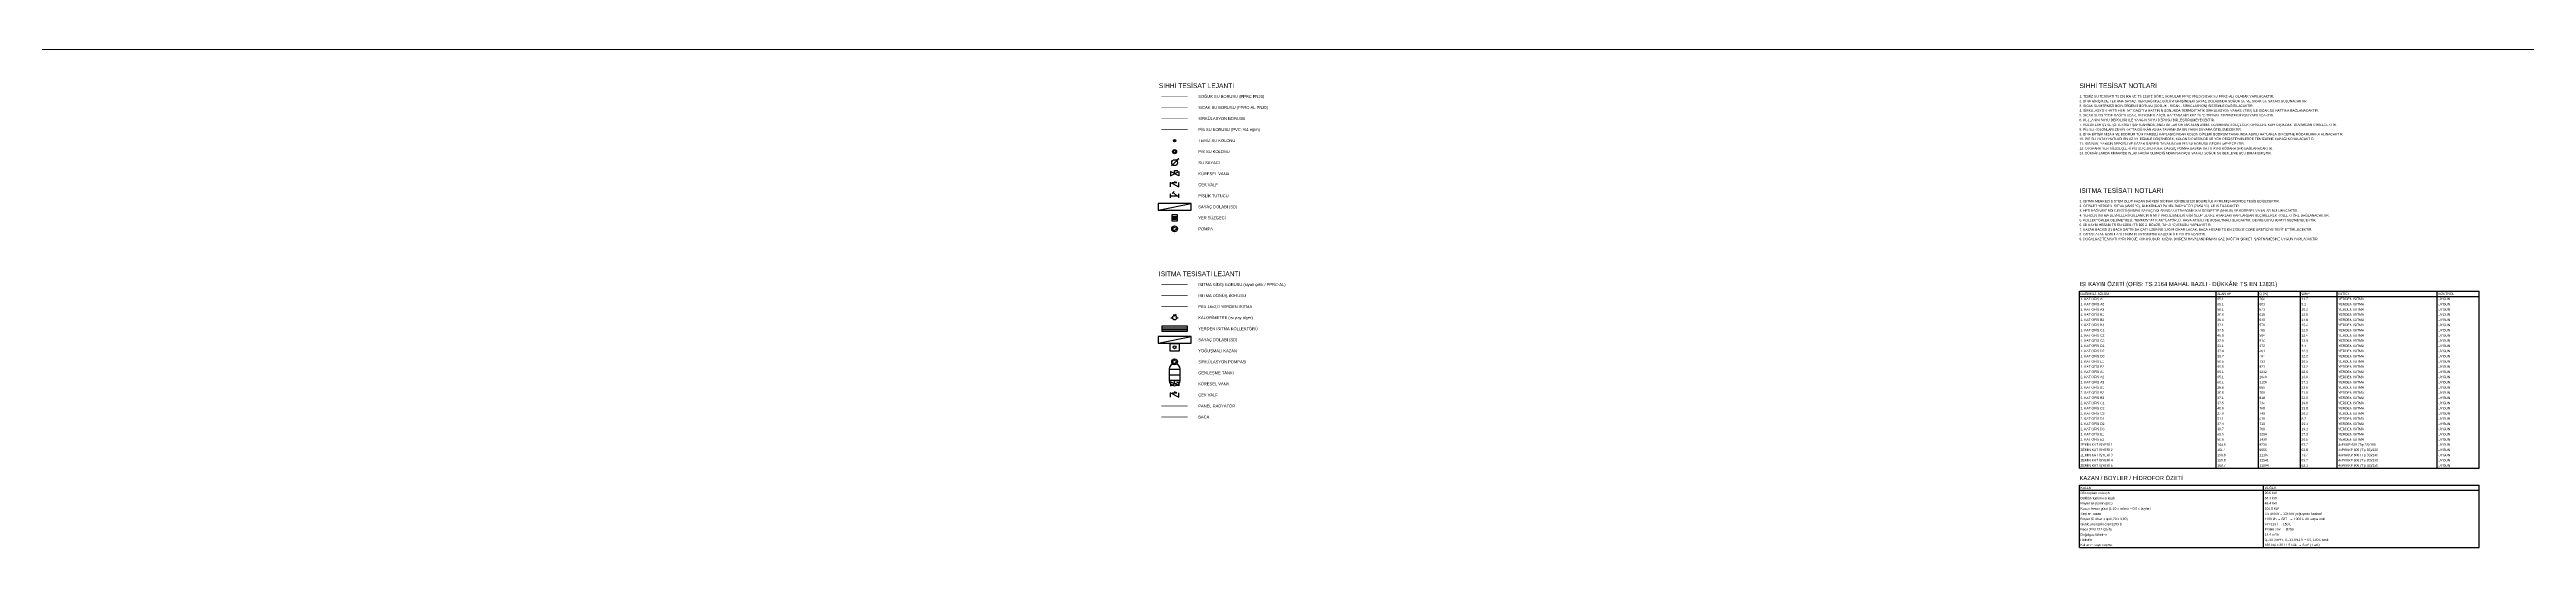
# Model space of a CAD drawing. Header units: centimetres. Extents: x 247996 to 315152, y -468471 to -440326.
# Drawn here: x 258783 to 268199, y -462867 to -460971 of the extents above; entities that cross this region are included whole.
import ezdxf
from ezdxf.enums import TextEntityAlignment as Align

# ---------------------------------------------------------------- set-up
doc = ezdxf.new("R2010")
doc.units = ezdxf.units.CM
for name, pattern in [('0', [500, 500]), ('BASMA HATTI', [0.375, 0.25, -0.125]), ('ISITMA DONUS HATTI', [1.66, 1.57, -0.02, -0.07])]:
    doc.linetypes.add(name, pattern=pattern)
for name, color, linetype, lineweight in [('SCOTT-ANTED', 144, 'CONTINUOUS', 0), ('SCOTT-MTY-ISITMA-DONUS-BORU', 30, 'ISITMA DONUS HATTI', 30), ('SCOTT-MTY-ISITMA-GIDIS-BORU', 10, 'CONTINUOUS', 30), ('SCOTT-MTY-SICAKSU-BORU', 1, 'BASMA HATTI', 30), ('SCOTT-MTY-SOGUKSU-BORU', 5, '0', 30)]:
    doc.layers.add(name, color=color, linetype=linetype, lineweight=lineweight)
for name, color, linetype in [('SCOTT-MTY-BACA', 8, 'Continuous'), ('SCOTT-MTY-PEX-BORU', 1, 'CONTINUOUS'), ('SCOTT-MTY-PISSU-BORU', 6, 'PIS'), ('SCOTT-MTY-RADYATÖR', 2, 'CONTINUOUS'), ('SCOTT-MTY-SIRKULASYON-BORU', 31, 'Continuous'), ('SCOTT-MTY-TES-NOT', 1, 'Continuous'), ('SCOTT-MTY-TES-TABLO', 7, 'Continuous'), ('SCOTT-MTY-VANA', 1, 'Continuous')]:
    doc.layers.add(name, color=color, linetype=linetype)
doc.styles.add('CAP', font='wturkce.SHX', dxfattribs={"width": 0.65})
doc.styles.add('ROTAS', font='arial.ttf')
doc.linetypes.add('PIS', pattern='A,2.5,-0.09,[")",Standard,S=0.1,R=0,X=0,Y=-0.05],-0.035', length=2.625)

# ---------------------------------------------------------------- blocks, each defined once
blk = doc.blocks.new('T-KOLON-T')
blk.add_hatch(color=7).paths.add_polyline_path([(3, 0), (2.8, 1.1), (2.1, 2.1), (1.1, 2.8), (0, 3), (-1.1, 2.8), (-2.1, 2.1), (-2.8, 1.1), (-3, 0), (-2.8, -1.1), (-2.1, -2.1), (-1.1, -2.8), (0, -3), (1.1, -2.8), (2.1, -2.1), (2.8, -1.1)])
blk.add_circle((0, 0), 3)
blk = doc.blocks.new('T-KOLON-P')
for radius in [5.5, 3.5]:
    blk.add_circle((0, 0), radius)
blk = doc.blocks.new('MTY-SU SAYACI')
at = {"layer": 'SCOTT-MTY-VANA'}
blk.add_hatch(color=256, dxfattribs=at).paths.add_polyline_path([(9.8, 9.8), (5.6, 7), (7, 5.6)])
for p, q in [((-7.3, -7.3), (6.3, 6.3)), ((5.6, 7), (9.8, 9.8)), ((7, 5.6), (5.6, 7)), ((7, 5.6), (9.8, 9.8))]:
    blk.add_line(p, q, dxfattribs=at)
blk.add_circle((0, 0), 7, dxfattribs=at)
blk.add_attdef('CAP', (-2.3, -1.2), '', height=2.5, rotation=45, dxfattribs=at)
blk = doc.blocks.new('MTY-KURESEL VANA')
at = {"layer": 'SCOTT-MTY-VANA'}
for p, q in [((0, 0), (0, 8)), ((0, 8), (8, 8))]:
    blk.add_line(p, q, dxfattribs=at)
blk.add_lwpolyline([(-10, 5), (-10, -5), (10, 5), (10, -5), (-10, 5)], dxfattribs=at)
blk.add_attdef('CAP', (-1.1, -2.7), '', height=2.5, dxfattribs=at)
blk = doc.blocks.new('MTY-CEKVALF VANA')
at = {"layer": 'SCOTT-MTY-VANA'}
h = blk.add_hatch(color=256, dxfattribs=at)
edge = h.paths.add_edge_path()
edge.add_arc((-10, 5), 1.41, 180, 540, ccw=False)
for p, q in [((-10, -5), (-10, 5)), ((-10, 5), (10, -5)), ((-5.6, 5), (5.6, 5)), ((5.6, 5), (0, 7.3)), ((10, -5), (10, 5))]:
    blk.add_line(p, q, dxfattribs=at)
at = {"layer": 'SCOTT-MTY-VANA', "style": 'CAP', "width": 0.65}
blk.add_attdef('CAP', text='', height=5, rotation=153.43495, dxfattribs=at).set_placement((0, 0), align=Align.CENTER)
blk = doc.blocks.new('MTY-PISLIK TUTUCU')
at = {"layer": 'SCOTT-MTY-VANA'}
for p, q in [((-10, -5), (-10, 5)), ((-10, 0), (10, 0)), ((10, -5), (10, 5))]:
    blk.add_line(p, q, dxfattribs=at)
at = {"layer": 'SCOTT-MTY-VANA', "color": 1, "ltscale": 75}
for p, q in [((-6.1, 5.8), (-1.4, 10.5)), ((5.1, 0), (-3.7, 8.1))]:
    blk.add_line(p, q, dxfattribs=at)
at = {"layer": 'SCOTT-MTY-VANA'}
blk.add_attdef('CAP', (-2.4, -1.2), '', height=2.5, dxfattribs=at)
blk = doc.blocks.new('T-DOLAP')
blk.add_line((-45, -9), (45, 9))
blk.add_lwpolyline([(-45, -9), (45, -9), (45, 9), (-45, 9)], close=True)
blk = doc.blocks.new('T-YER-SUZGECI')
for p, q in [((-6, 4), (6, 4)), ((-6, 0), (6, 0)), ((-6, -4), (6, -4))]:
    blk.add_line(p, q)
blk.add_lwpolyline([(-8, -8), (8, -8), (8, 8), (-8, 8)], close=True)
blk = doc.blocks.new('T-POMPA')
blk.add_lwpolyline([(-5, -6), (7, 0), (-5, 6)], close=True)
blk.add_circle((0, 0), 8)
blk = doc.blocks.new('T-KALORIMETRE')
for p, q in [((-10, 0), (-6, 0)), ((6, 0), (10, 0))]:
    blk.add_line(p, q)
blk.add_lwpolyline([(-4, 8), (4, 8), (2, 10), (4, 8), (2, 6)])
blk.add_circle((0, 0), 6)
at = {"style": 'ROTAS'}
blk.add_text('Q', height=6, dxfattribs=at).set_placement((0, 0), align=Align.MIDDLE_CENTER)
blk = doc.blocks.new('T-KOLLEKTOR')
for p, q in [((-32, 2.5), (32, 2.5)), ((-32, -2.5), (32, -2.5))]:
    blk.add_line(p, q)
blk.add_lwpolyline([(-35, -7), (35, -7), (35, 7), (-35, 7)], close=True)
blk = doc.blocks.new('T-KAZAN')
blk.add_lwpolyline([(-30, 0), (30, 0), (30, 45), (-30, 45)], close=True)
blk.add_circle((0, 22), 9)
at = {"style": 'ROTAS'}
blk.add_text('K', height=8, dxfattribs=at).set_placement((0, 22), align=Align.MIDDLE_CENTER)
blk = doc.blocks.new('T-GENLESME')
blk.add_line((-15, -5), (15, -5))
for points in [[(-15, 10), (15, 10)], [(-15, 10), (-15, -20), (15, -20), (15, 10)]]:
    blk.add_lwpolyline(points)
for centre, start, end in [((0, 10), 0, 180), ((0, -20), 180, 360)]:
    blk.add_arc(centre, 15, start, end)

msp = doc.modelspace()

# ---------------------------------------------------------------- linework, layer by layer
at = {"layer": 'SCOTT-ANTED'}
msp.add_line((276712.4, -460971.1), (248038.8, -460971.1), dxfattribs=at)
at = {"layer": 'SCOTT-MTY-BACA', "const_width": 2}
msp.add_lwpolyline([(263010, -462370), (263110, -462370)], dxfattribs=at)
at = {"layer": 'SCOTT-MTY-ISITMA-DONUS-BORU', "const_width": 2}
msp.add_lwpolyline([(263010, -461908), (263110, -461908)], dxfattribs=at)
at = {"layer": 'SCOTT-MTY-ISITMA-GIDIS-BORU', "const_width": 2}
msp.add_lwpolyline([(263010, -461866), (263110, -461866)], dxfattribs=at)
at = {"layer": 'SCOTT-MTY-PEX-BORU', "const_width": 2}
msp.add_lwpolyline([(263010, -461950), (263110, -461950)], dxfattribs=at)
at = {"layer": 'SCOTT-MTY-PISSU-BORU', "const_width": 2}
msp.add_lwpolyline([(263010, -461276), (263110, -461276)], dxfattribs=at)
at = {"layer": 'SCOTT-MTY-RADYATÖR', "const_width": 2}
msp.add_lwpolyline([(263010, -462328), (263110, -462328)], dxfattribs=at)
at = {"layer": 'SCOTT-MTY-SICAKSU-BORU', "const_width": 2}
msp.add_lwpolyline([(263010, -461192), (263110, -461192)], dxfattribs=at)
at = {"layer": 'SCOTT-MTY-SIRKULASYON-BORU', "const_width": 2}
msp.add_lwpolyline([(263010, -461234), (263110, -461234)], dxfattribs=at)
at = {"layer": 'SCOTT-MTY-SOGUKSU-BORU', "const_width": 2}
msp.add_lwpolyline([(263010, -461150), (263110, -461150)], dxfattribs=at)
at = {"layer": 'SCOTT-MTY-TES-TABLO'}
for points in [[(266500, -461891), (268020, -461891)], [(266500, -462564.2), (266500, -461891)], [(266500, -462564.2), (266500, -461891)], [(266500, -461910.8), (268020, -461910.8)], [(267020, -462564.2), (267020, -461891)], [(267180, -462564.2), (267180, -461891)], [(267340, -462564.2), (267340, -461891)], [(267480, -462564.2), (267480, -461891)], [(267860, -462564.2), (267860, -461891)], [(268020, -462564.2), (268020, -461891)], [(266500, -462564.2), (268020, -462564.2)], [(266500, -462629.2), (268020, -462629.2)], [(266500, -462866.8), (266500, -462629.2)], [(266500, -462866.8), (266500, -462629.2)], [(267200, -462866.8), (267200, -462629.2)], [(268020, -462866.8), (268020, -462629.2)], [(266500, -462649), (268020, -462649)], [(266500, -462866.8), (268020, -462866.8)]]:
    msp.add_lwpolyline(points, dxfattribs=at)

# ---------------------------------------------------------------- block references
for name, p, xscale, yscale in [('T-KOLON-T', (263060, -461318), 1.4, 1.4), ('MTY-SU SAYACI', (263060, -461402), 1.6, 1.6), ('T-KOLON-P', (263060, -461360), 1.4, 1.4), ('MTY-CEKVALF VANA', (263060, -461486), 1.6, 1.6), ('MTY-KURESEL VANA', (263060, -461444), 1.6, 1.6), ('T-DOLAP', (263060, -461570), 1.4, 1.4), ('MTY-PISLIK TUTUCU', (263060, -461528), 1.6, 1.6), ('T-YER-SUZGECI', (263060, -461612), 1.4, 1.4), ('T-POMPA', (263060, -461654), 1.4, 1.4), ('T-DOLAP', (263060, -462076), 1.4, 1.4), ('T-KOLLEKTOR', (263060, -462034), 1.4, 1.4), ('T-KALORIMETRE', (263060, -461992), 1.4, 1.4), ('T-KAZAN', (263060, -462118), 0.6, 0.6), ('T-POMPA', (263060, -462160), 1.4, 1.4), ('T-GENLESME', (263060, -462202), 1.4, 1.4), ('MTY-KURESEL VANA', (263060, -462244), 1.6, 1.6), ('MTY-CEKVALF VANA', (263060, -462286), 1.6, 1.6)]:
    msp.add_blockref(name, p, dxfattribs=dict(at, xscale=xscale, yscale=yscale))

# ---------------------------------------------------------------- texts
at = {"layer": 'SCOTT-MTY-TES-NOT', "style": 'ROTAS', "width": 0.8}
for s, height, p in [('SIHHİ TESİSAT NOTLARI', 18, (266500, -461100)), ('4. SİRKÜLASYON HATTI HER KAT DAĞITIM HATTININ SONUNDA TERMOSTATİK SİRKÜLASYON VANASI (TSV) İLE SICAK SU HATTINA BAĞLANACAKTIR.', 9, (266500, -461199)), ('3. SICAK SU MERKEZİ BOYLERDEN 3 BORULU (SOĞUK - SICAK - SİRKÜLASYON) SİSTEMLE DAĞITILACAKTIR.', 9, (266500, -461181)), ("5. SICAK SU 55 °C'DE DAĞITILACAK, LEJYONELLA İÇİN HAFTADA BİR KEZ 70 °C TERMAL DEZENFEKSİYON YAPILACAKTIR.", 9, (266500, -461217)), ('2. BİNA GİRİŞİNDE TEK ANA SAYAÇ, HER BAĞIMSIZ BÖLÜM GİRİŞİNDEKİ SAYAÇ DOLABINDA SOĞUK SU VE SICAK SU SAYACI BULUNACAKTIR.', 9, (266500, -461163)), ("1. TEMİZ SU TESİSATI TS EN 806 VE TS 1258'E GÖRE, BORULAR PPRC PN20 (SICAK SU PPRC-AL) OLARAK YAPILACAKTIR.", 9, (266500, -461145)), ('8. PİS SU KOLONLARI ZEMİN KATTA DÜKKÂN ASMA TAVANINDA EN YAKIN DUVARA ÖTELENECEKTİR.', 9, (266500, -461271)), ('6. KULLANIM SUYU DEPOLARI İLE YANGIN SUYU DEPOSU BİRLEŞTİRİLMEYECEKTİR.', 9, (266500, -461235)), ('7. KOLONLAR Ş1 VE Ş2 TESİSAT ŞAFTLARINDA, ANA HATLAR ORTAK ALAN ASMA TAVANINDAN GEÇECEK; OFİSLERE KAPI DIŞINDAKİ DUVARDAN GİRİLECEKTİR.', 9, (266500, -461253)), ('9. BİNA BİTİŞİK NİZAM VE BODRUM TÜM PARSELİ KAPLADIĞINDAN KOLON DİPLERİ BODRUM TAVANINDA ASKILI HATLARLA ÖN CEPHE RÖGARLARINA ALINACAKTIR.', 9, (266500, -461289)), ('10. PİS SU YATAY HATLARI EN AZ %1 EĞİMLE DÖŞENECEK, KOLON DİPLERİNDE VE YÖN DEĞİŞTİRMELERDE TEMİZLEME KAPAĞI KONULACAKTIR.', 9, (266500, -461307)), ('11. SIĞINAK, YANGIN DEPOSU VE KAZAN DAİRESİ TAVANINDAN PİS SU BORUSU GEÇİRİLMEYECEKTİR.', 9, (266500, -461325)), ('12. OTOPARK YER SÜZGEÇLERİ PİS SU ÇUKURUNA, DALGIÇ POMPA BASMA HATTI AYRI RÖGARA (R4) BAĞLANACAKTIR.', 9, (266500, -461343)), ('13. DÜKKÂNLARDA MİMARİDE ISLAK HACİM OLMADIĞINDAN SAYAÇLI VANALI SOĞUK SU BEKLEME UCU BIRAKILMIŞTIR.', 9, (266500, -461361)), ('ISITMA TESİSATI NOTLARI', 18, (266500, -461499)), ('4. YERDEN ISITMA DEVRELERİ KULLANICININ MTY PROJESİNDEKİ GİBİ OLUP DEVRE AYAKLARI KAPILARDAN GEÇİRİLEREK KOLLEKTÖRE BAĞLANACAKTIR.', 9, (266500, -461598)), ('3. HER BAĞIMSIZ BÖLÜM GİRİŞİNDEKİ SAYAÇ DOLABINDA ULTRASONİK KALORİMETRE (M-BUS) VE KÜRESEL VANALAR BULUNACAKTIR.', 9, (266500, -461580)), ('2. OFİSLER YERDEN ISITMA (45/35 °C), DÜKKÂNLAR PANEL RADYATÖR (70/50 °C) İLE ISITILACAKTIR.', 9, (266500, -461562)), ('1. ISITMA MERKEZİ SİSTEM OLUP KAZAN DAİRESİ SIĞINAK İÇİNDE EI120 BÖLME İLE AYRILMIŞ HACİMDE TESİS EDİLECEKTİR.', 9, (266500, -461544)), ("5. KOLLEKTÖRLER DEBİMETRELİ, TERMOSTATİK AKTÜATÖRLÜ, HAVA ATICILI VE BOŞALTMALI OLACAKTIR; DEVRE BOYU 80 M'Yİ GEÇMEYECEKTİR.", 9, (266500, -461616)), ('8. ORTAK ALAN BORULARI 19 MM ELASTOMERİK KAUÇUK İLE YALITILACAKTIR.', 9, (266500, -461670)), ('6. ISI KAYBI HESABI TS EN 12831 (TS 825 2. BÖLGE, Td=-3 °C) ESASLI YAPILMIŞTIR.', 9, (266500, -461634)), ("7. KAZAN BACASI Ş1 BACA ŞAFTINDA ÇATI ÜZERİNE 1,00 M ÇIKARILACAK; BACA HESABI TS EN 13384'E GÖRE ÜRETİCİYE TEYİT ETTİRİLECEKTİR.", 9, (266500, -461652)), ('9. DOĞALGAZ TESİSATI AYRI PROJE KONUSUDUR; KAZAN DAİRESİ HAVALANDIRMASI GAZ DAĞITIM ŞİRKETİ ŞARTNAMESİNE UYGUN YAPILACAKTIR.', 9, (266500, -461688))]:
    msp.add_text(s, height=height, dxfattribs=at).set_placement(p, align=Align.TOP_LEFT)
at = {"layer": 'SCOTT-MTY-TES-TABLO', "style": 'ROTAS', "width": 0.8}
for s, height, p in [('SIHHİ TESİSAT LEJANTI', 18, (263000, -461100)), ('ISITMA TESİSATI LEJANTI', 18, (263000, -461816)), ('ISI KAYBI ÖZETİ (OFİS: TS 2164 MAHAL BAZLI - DÜKKÂN: TS EN 12831)', 16, (266500, -461856)), ('KAZAN / BOYLER / HİDROFOR ÖZETİ', 16, (266500, -462594.2))]:
    msp.add_text(s, height=height, dxfattribs=at).set_placement(p, align=Align.TOP_LEFT)
for s, height, p in [('SOĞUK SU BORUSU (PPRC PN20)', 11, (263150, -461150)), ('SICAK SU BORUSU (PPRC-AL PN20)', 11, (263150, -461192)), ('TEMİZ SU KOLONU', 11, (263150, -461318)), ('SİRKÜLASYON BORUSU', 11, (263150, -461234)), ('PİS SU BORUSU (PVC, %1 eğim)', 11, (263150, -461276)), ('SU SAYACI', 11, (263150, -461402)), ('PİS SU KOLONU', 11, (263150, -461360)), ('ÇEK VALF', 11, (263150, -461486)), ('KÜRESEL VANA', 11, (263150, -461444)), ('SAYAÇ DOLABI (SD)', 11, (263150, -461570)), ('PİSLİK TUTUCU', 11, (263150, -461528)), ('YER SÜZGECİ', 11, (263150, -461612)), ('POMPA', 11, (263150, -461654)), ('ISITMA GİDİŞ BORUSU (siyah çelik / PPRC-AL)', 11, (263150, -461866)), ('PEX 16x2,0 YERDEN ISITMA', 11, (263150, -461950)), ('ISITMA DÖNÜŞ BORUSU', 11, (263150, -461908)), ('BAĞIMSIZ BÖLÜM', 9, (266504, -461900.9)), ('1. KAT OFİS A1', 9, (266504, -461920.7)), ('1. KAT OFİS A2', 9, (266504, -461940.5)), ('1. KAT OFİS A3', 9, (266504, -461960.3)), ('1. KAT OFİS B1', 9, (266504, -461980.1)), ('ALAN m²', 9, (267024, -461900.9)), ('65.1', 9, (267024, -461920.7)), ('65.1', 9, (267024, -461940.5)), ('66.1', 9, (267024, -461960.3)), ('Q (W)', 9, (267184, -461900.9)), ('764', 9, (267184, -461920.7)), ('601', 9, (267184, -461940.5)), ('671', 9, (267184, -461960.3)), ('W/m²', 9, (267344, -461900.9)), ('9.2', 9, (267344, -461940.5)), ('11.7', 9, (267344, -461920.7)), ('10.2', 9, (267344, -461960.3)), ('YERDEN ISITMA', 9, (267484, -461920.7)), ('YERDEN ISITMA', 9, (267484, -461940.5)), ('YERDEN ISITMA', 9, (267484, -461960.3)), ('ISITICI', 9, (267484, -461900.9)), ('KONTROL', 9, (267864, -461900.9)), ('UYGUN', 9, (267864, -461920.7)), ('UYGUN', 9, (267864, -461940.5)), ('UYGUN', 9, (267864, -461960.3)), ('YERDEN ISITMA KOLLEKTÖRÜ', 11, (263150, -462034)), ('KALORİMETRE (ısı pay ölçer)', 11, (263150, -461992)), ('1. KAT OFİS B2', 9, (266504, -461999.9)), ('1. KAT OFİS B3', 9, (266504, -462019.7)), ('1. KAT OFİS C1', 9, (266504, -462039.5)), ('1. KAT OFİS C2', 9, (266504, -462059.3)), ('40.8', 9, (267024, -462059.3)), ('36.6', 9, (267024, -461980.1)), ('36.6', 9, (267024, -461999.9)), ('37.1', 9, (267024, -462019.7)), ('37.5', 9, (267024, -462039.5)), ('485', 9, (267184, -462039.5)), ('540', 9, (267184, -461999.9)), ('570', 9, (267184, -462019.7)), ('504', 9, (267184, -462059.3)), ('615', 9, (267184, -461980.1)), ('16.8', 9, (267344, -461980.1)), ('14.8', 9, (267344, -461999.9)), ('15.4', 9, (267344, -462019.7)), ('12.9', 9, (267344, -462039.5)), ('12.4', 9, (267344, -462059.3)), ('YERDEN ISITMA', 9, (267484, -461980.1)), ('YERDEN ISITMA', 9, (267484, -461999.9)), ('YERDEN ISITMA', 9, (267484, -462019.7)), ('YERDEN ISITMA', 9, (267484, -462039.5)), ('YERDEN ISITMA', 9, (267484, -462059.3)), ('UYGUN', 9, (267864, -461980.1)), ('UYGUN', 9, (267864, -461999.9)), ('UYGUN', 9, (267864, -462019.7)), ('UYGUN', 9, (267864, -462039.5)), ('UYGUN', 9, (267864, -462059.3)), ('YOĞUŞMALI KAZAN', 11, (263150, -462118)), ('SAYAÇ DOLABI (SD)', 11, (263150, -462076)), ('SİRKÜLASYON POMPASI', 11, (263150, -462160)), ('1. KAT OFİS C3', 9, (266504, -462079.1)), ('1. KAT OFİS D1', 9, (266504, -462098.9)), ('1. KAT OFİS D2', 9, (266504, -462118.7)), ('1. KAT OFİS D3', 9, (266504, -462138.5)), ('1. KAT OFİS E1', 9, (266504, -462158.3)), ('37.0', 9, (267024, -462079.1)), ('51.1', 9, (267024, -462098.9)), ('37.4', 9, (267024, -462118.7)), ('39.7', 9, (267024, -462138.5)), ('69.5', 9, (267024, -462158.3)), ('461', 9, (267184, -462118.7)), ('484', 9, (267184, -462138.5)), ('514', 9, (267184, -462079.1)), ('733', 9, (267184, -462158.3)), ('172', 9, (267184, -462098.9)), ('3.4', 9, (267344, -462098.9)), ('13.9', 9, (267344, -462079.1)), ('12.3', 9, (267344, -462118.7)), ('12.2', 9, (267344, -462138.5)), ('10.5', 9, (267344, -462158.3)), ('YERDEN ISITMA', 9, (267484, -462079.1)), ('YERDEN ISITMA', 9, (267484, -462098.9)), ('YERDEN ISITMA', 9, (267484, -462118.7)), ('YERDEN ISITMA', 9, (267484, -462138.5)), ('YERDEN ISITMA', 9, (267484, -462158.3)), ('UYGUN', 9, (267864, -462079.1)), ('UYGUN', 9, (267864, -462098.9)), ('UYGUN', 9, (267864, -462118.7)), ('UYGUN', 9, (267864, -462138.5)), ('UYGUN', 9, (267864, -462158.3)), ('GENLEŞME TANKI', 11, (263150, -462202)), ('KÜRESEL VANA', 11, (263150, -462244)), ('2. KAT OFİS A1', 9, (266504, -462197.9)), ('2. KAT OFİS A2', 9, (266504, -462217.7)), ('2. KAT OFİS A3', 9, (266504, -462237.5)), ('2. KAT OFİS B1', 9, (266504, -462257.3)), ('1. KAT OFİS E2', 9, (266504, -462178.1)), ('36.6', 9, (267024, -462257.3)), ('69.6', 9, (267024, -462178.1)), ('65.1', 9, (267024, -462197.9)), ('65.1', 9, (267024, -462217.7)), ('66.1', 9, (267024, -462237.5)), ('865', 9, (267184, -462257.3)), ('921', 9, (267184, -462178.1)), ('1212', 9, (267184, -462197.9)), ('1040', 9, (267184, -462217.7)), ('1128', 9, (267184, -462237.5)), ('23.6', 9, (267344, -462257.3)), ('13.2', 9, (267344, -462178.1)), ('18.6', 9, (267344, -462197.9)), ('16.0', 9, (267344, -462217.7)), ('17.1', 9, (267344, -462237.5)), ('YERDEN ISITMA', 9, (267484, -462178.1)), ('YERDEN ISITMA', 9, (267484, -462197.9)), ('YERDEN ISITMA', 9, (267484, -462217.7)), ('YERDEN ISITMA', 9, (267484, -462237.5)), ('YERDEN ISITMA', 9, (267484, -462257.3)), ('UYGUN', 9, (267864, -462178.1)), ('UYGUN', 9, (267864, -462197.9)), ('UYGUN', 9, (267864, -462217.7)), ('UYGUN', 9, (267864, -462237.5)), ('UYGUN', 9, (267864, -462257.3)), ('ÇEK VALF', 11, (263150, -462286)), ('PANEL RADYATÖR', 11, (263150, -462328)), ('2. KAT OFİS B2', 9, (266504, -462277.1)), ('2. KAT OFİS B3', 9, (266504, -462296.9)), ('2. KAT OFİS C1', 9, (266504, -462316.7)), ('2. KAT OFİS C2', 9, (266504, -462336.5)), ('2. KAT OFİS C3', 9, (266504, -462356.3)), ('40.8', 9, (267024, -462336.5)), ('36.6', 9, (267024, -462277.1)), ('37.1', 9, (267024, -462296.9)), ('37.5', 9, (267024, -462316.7)), ('818', 9, (267184, -462296.9)), ('768', 9, (267184, -462277.1)), ('734', 9, (267184, -462316.7)), ('768', 9, (267184, -462336.5)), ('21.0', 9, (267344, -462277.1)), ('22.0', 9, (267344, -462296.9)), ('19.6', 9, (267344, -462316.7)), ('18.8', 9, (267344, -462336.5)), ('YERDEN ISITMA', 9, (267484, -462277.1)), ('YERDEN ISITMA', 9, (267484, -462296.9)), ('YERDEN ISITMA', 9, (267484, -462316.7)), ('YERDEN ISITMA', 9, (267484, -462336.5)), ('UYGUN', 9, (267864, -462277.1)), ('UYGUN', 9, (267864, -462296.9)), ('UYGUN', 9, (267864, -462316.7)), ('UYGUN', 9, (267864, -462336.5)), ('BACA', 11, (263150, -462370)), ('2. KAT OFİS D1', 9, (266504, -462376.1)), ('2. KAT OFİS D2', 9, (266504, -462395.9)), ('2. KAT OFİS D3', 9, (266504, -462415.7)), ('2. KAT OFİS E1', 9, (266504, -462435.5)), ('37.0', 9, (267024, -462356.3)), ('51.1', 9, (267024, -462376.1)), ('37.4', 9, (267024, -462395.9)), ('39.7', 9, (267024, -462415.7)), ('69.5', 9, (267024, -462435.5)), ('418', 9, (267184, -462376.1)), ('749', 9, (267184, -462356.3)), ('713', 9, (267184, -462395.9)), ('760', 9, (267184, -462415.7)), ('1204', 9, (267184, -462435.5)), ('8.2', 9, (267344, -462376.1)), ('20.2', 9, (267344, -462356.3)), ('19.1', 9, (267344, -462395.9)), ('19.1', 9, (267344, -462415.7)), ('17.3', 9, (267344, -462435.5)), ('YERDEN ISITMA', 9, (267484, -462356.3)), ('YERDEN ISITMA', 9, (267484, -462376.1)), ('YERDEN ISITMA', 9, (267484, -462395.9)), ('YERDEN ISITMA', 9, (267484, -462415.7)), ('YERDEN ISITMA', 9, (267484, -462435.5)), ('UYGUN', 9, (267864, -462356.3)), ('UYGUN', 9, (267864, -462376.1)), ('UYGUN', 9, (267864, -462395.9)), ('UYGUN', 9, (267864, -462415.7)), ('UYGUN', 9, (267864, -462435.5)), ('ZEMİN KAT İŞYERİ 1', 9, (266504, -462475.1)), ('ZEMİN KAT İŞYERİ 2', 9, (266504, -462494.9)), ('ZEMİN KAT İŞYERİ 3', 9, (266504, -462514.7)), ('ZEMİN KAT İŞYERİ 4', 9, (266504, -462534.5)), ('2. KAT OFİS E2', 9, (266504, -462455.3)), ('69.6', 9, (267024, -462455.3)), ('144.8', 9, (267024, -462475.1)), ('151.4', 9, (267024, -462494.9)), ('150.6', 9, (267024, -462514.7)), ('190.8', 9, (267024, -462534.5)), ('9230', 9, (267184, -462475.1)), ('9655', 9, (267184, -462494.9)), ('1430', 9, (267184, -462455.3)), ('11107', 9, (267184, -462514.7)), ('12541', 9, (267184, -462534.5)), ('20.5', 9, (267344, -462455.3)), ('63.7', 9, (267344, -462475.1)), ('63.8', 9, (267344, -462494.9)), ('73.7', 9, (267344, -462514.7)), ('65.7', 9, (267344, -462534.5)), ('YERDEN ISITMA', 9, (267484, -462455.3)), ('4xPKKP 600 (Tip 22)/160', 9, (267484, -462475.1)), ('4xPKKKP 600 (Tip 33)/120', 9, (267484, -462494.9)), ('4xPKKKP 600 (Tip 33)/140', 9, (267484, -462514.7)), ('4xPKKKP 600 (Tip 33)/150', 9, (267484, -462534.5)), ('UYGUN', 9, (267864, -462455.3)), ('UYGUN', 9, (267864, -462475.1)), ('UYGUN', 9, (267864, -462494.9)), ('UYGUN', 9, (267864, -462514.7)), ('UYGUN', 9, (267864, -462534.5)), ('ZEMİN KAT İŞYERİ 5', 9, (266504, -462554.3)), ('188.7', 9, (267024, -462554.3)), ('11904', 9, (267184, -462554.3)), ('DEĞER', 9, (267204, -462639.1)), ('63.1', 9, (267344, -462554.3)), ('4xPKKKP 600 (Tip 33)/150', 9, (267484, -462554.3)), ('UYGUN', 9, (267864, -462554.3)), ('Ofis toplam ısı kaybı', 9, (266504, -462658.9)), ('KALEM', 9, (266504, -462639.1)), ('Dükkân toplam ısı kaybı', 9, (266504, -462678.7)), ('Boyler serpantin gücü', 9, (266504, -462698.5)), ('Kazan hesap gücü (1,10 x ısıtma + 0,5 x boyler)', 9, (266504, -462718.3)), ('48.4 kW', 9, (267204, -462698.5)), ('54.4 kW', 9, (267204, -462678.7)), ('20.6 kW', 9, (267204, -462658.9)), ('106.8 kW', 9, (267204, -462718.3)), ('Seçilen kazan', 9, (266504, -462738.1)), ('Genleşme tankı (Vs=1299 l)', 9, (266504, -462777.7)), ('Boyler (Σ cihaz x φ=0,20 x 0,80)', 9, (266504, -462757.9)), ('Baca (F=0,012·Q/√h)', 9, (266504, -462797.5)), ('Doğalgaz tüketimi', 9, (266504, -462817.3)), ('Vn=113 l → 150 L', 9, (267204, -462777.7)), ('3 x 45 kW = 135 kW yoğuşmalı kaskad', 9, (267204, -462738.1)), ('1109 l/h → 887 l → 1000 L çift serpantinli', 9, (267204, -462757.9)), ('F=366 cm² → Ø250', 9, (267204, -462797.5)), ('14.4 m³/h', 9, (267204, -462817.3)), ('Hidrofor', 9, (266504, -462837.1)), ('Kullanım suyu deposu', 9, (266504, -462856.9)), ('Q=10.3 m³/h, H=31.9/41.9 mSS, 100 L tank', 9, (267204, -462837.1)), ('180 kişi x 30 l + 5 dük. → 6 m³ (1 ad.)', 9, (267204, -462856.9))]:
    msp.add_text(s, height=height, dxfattribs=at).set_placement(p, align=Align.MIDDLE_LEFT)

doc.saveas('drawing.dxf')
